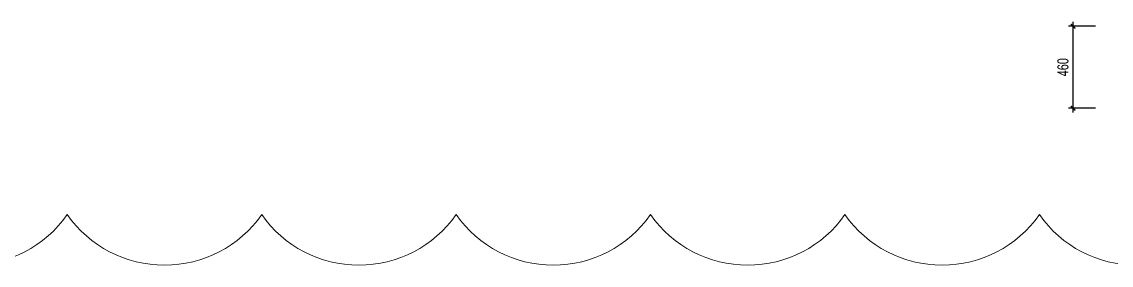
# Model space of a CAD drawing. Header units: millimetres. Extents: x -147841 to 368790, y -162721 to 84261.
# Drawn here: x 273555 to 279668, y -116339 to -114972 of the extents above; entities that cross this region are included whole.
import ezdxf

# ---------------------------------------------------------------- set-up
doc = ezdxf.new("R2010")
doc.units = ezdxf.units.MM
doc.header["$LTSCALE"] = 1000
doc.header["$MEASUREMENT"] = 0
doc.header["$PDMODE"] = 1
doc.header["$PDSIZE"] = -10
doc.layers.get('0').update_dxf_attribs({"linetype": 'CONTINUOUS', "lineweight": 18})
doc.layers.get('DEFPOINTS').update_dxf_attribs({"color": 5, "linetype": 'CONTINUOUS', "lineweight": 18})
doc.layers.add('KC-Dim', color=8, linetype='CONTINUOUS')
doc.styles.add('ARIAL', font='arial.ttf', dxfattribs={"width": 0.7})
doc.dimstyles.new('2.5-25', dxfattribs={"dimscale": 25, "dimtxt": 2.5, "dimasz": 1, "dimexe": 1, "dimexo": 2, "dimgap": 1, "dimtad": 1, "dimdec": 1, "dimrnd": 5, "dimdsep": 46, "dimtxsty": 'ARIAL', "dimblk": 'ARCHTICK', "dimcen": -1, "dimdle": 1, "dimclrd": 256, "dimclre": 256, "dimclrt": 3, "dimadec": 0, "dimazin": 2, "dimtfac": 0.1, "dimtdec": 1, "dimtmove": 0, "dimatfit": 1, "dimldrblk": 'ARCHTICK', "dimfxl": 1, "dimtvp": 0.833333, "dimtfill": 1, "dimtolj": 1, "dimtzin": 12, "dimarcsym": 0})

# ---------------------------------------------------------------- blocks, each defined once
blk = doc.blocks.new('_ARCHTICK')
at = {"color": 0, "linetype": 'ByBlock', "const_width": 0.3}
blk.add_lwpolyline([(-0.5, -0.5), (0.5, 0.5)], dxfattribs=at)
blk = doc.blocks.new('*D622')
at = {"layer": 'DEFPOINTS', "color": 0, "ltscale": 3000, "transparency": 16777216}
for p in [(279454, -114997.4), (279629, -114997.4), (279629, -115457.4)]:
    blk.add_point(p, dxfattribs=at)
at = {"layer": 'KC-Dim', "lineweight": -2, "ltscale": 3000, "transparency": 16777216}
for p, q in [((279454, -115482.4), (279454, -114972.4)), ((279579, -114997.4), (279429, -114997.4)), ((279579, -115457.4), (279429, -115457.4))]:
    blk.add_line(p, q, dxfattribs=at)
at = {"layer": 'KC-Dim', "lineweight": -2, "ltscale": 3000, "transparency": 16777216, "xscale": 25, "yscale": 25, "zscale": 25}
for p, rotation in [((279454, -114997.4), 90), ((279454, -115457.4), 270)]:
    blk.add_blockref('_ARCHTICK', p, dxfattribs=dict(at, rotation=rotation))
at = {"layer": 'KC-Dim', "color": 3, "ltscale": 3000, "transparency": 16777216, "insert": (279397.1, -115227.4), "char_height": 62.5, "attachment_point": 5, "rotation": 90, "style": 'ARIAL', "bg_fill": 3, "box_fill_scale": 1.25, "bg_fill_color": 256, "bg_fill_true_color": 13158600, "bg_fill_transparency": 0}
blk.add_mtext('\\A1;460', dxfattribs=at)

msp = doc.modelspace()

# ---------------------------------------------------------------- linework, layer by layer
at = {"layer": 'DEFPOINTS', "color": 1, "flags": 128}
msp.add_lwpolyline([(280355.76, -116054.78, -0.5205671), (279264.8, -116054.78, -0.5205671), (278173.84, -116054.78, -0.5205671), (277082.87, -116054.78, -0.5205671), (275991.91, -116054.78, -0.5205671), (274900.95, -116054.78, -0.5205671), (273809.99, -116054.78, -0.5205671), (272719.02, -116054.78, -0.5205671)], format="xyb", dxfattribs=at)

# ---------------------------------------------------------------- dimensions: what is measured, and where the dimension line sits
at = {"layer": 'KC-Dim', "ltscale": 3000}
dim = msp.add_linear_dim(base=(279454.04, -114997.4), p1=(279629.04, -115457.4), p2=(279629.04, -114997.4), angle=90, dimstyle='2.5-25', override={"dimfxl": 7, "dimfxlon": 1}, dxfattribs=at)
dim.commit()
dim.dimension.update_dxf_attribs({"geometry": '*D622', "text_midpoint": (279397.13, -115227.4)})

doc.saveas('drawing.dxf')
